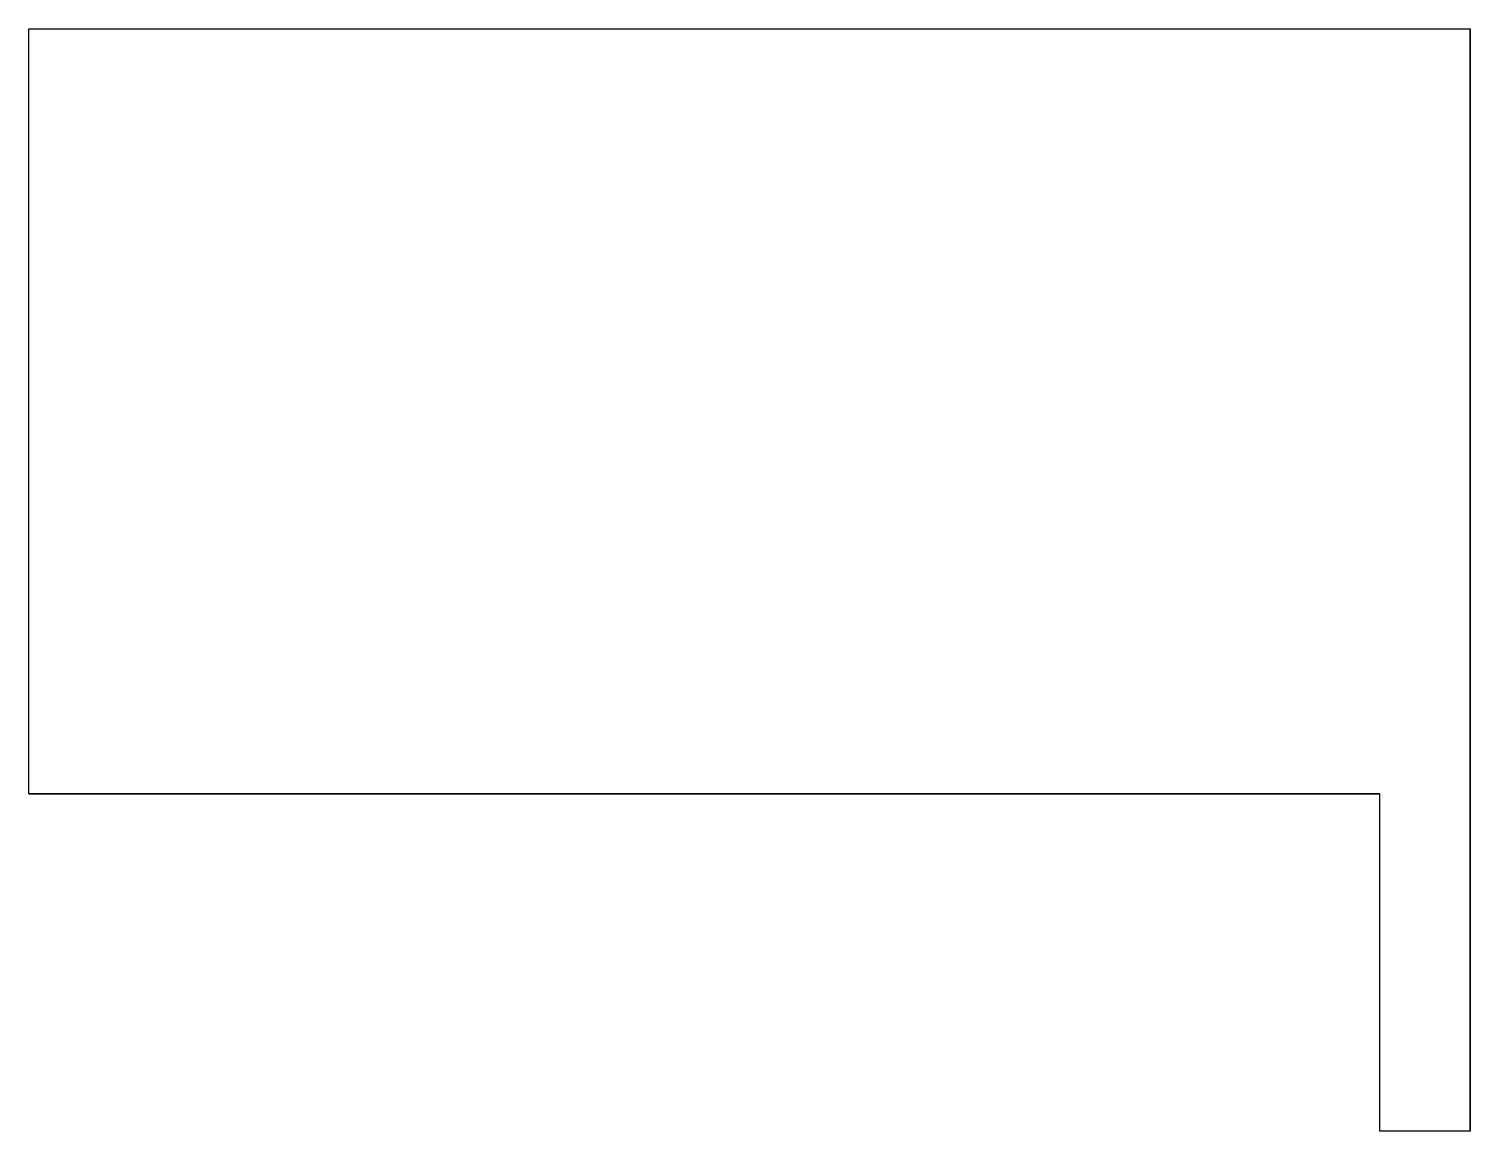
# Model space of a CAD drawing. Header units: millimetres. Extents: x -28 to 163, y -76 to 71.
import ezdxf

# ---------------------------------------------------------------- set-up
doc = ezdxf.new("R2010")
doc.units = ezdxf.units.MM
doc.layers.get('0').update_dxf_attribs({"linetype": 'CONTINUOUS'})

msp = doc.modelspace()

# ---------------------------------------------------------------- linework, layer by layer
for p, q in [((-28.5, 70.78), (163, 70.78)), ((-28.5, -30.83), (-28.5, 70.78)), ((163, -75.63), (163, 70.78)), ((-28.5, -30.83), (151, -30.83)), ((151, -75.63), (151, -30.83)), ((163, -75.63), (151, -75.63))]:
    msp.add_line(p, q)
msp.add_lwpolyline([(163, -75.63), (151, -75.63), (151, -30.83), (-28.5, -30.83), (-28.5, 70.78), (163, 70.78)], close=True)

doc.saveas('drawing.dxf')
